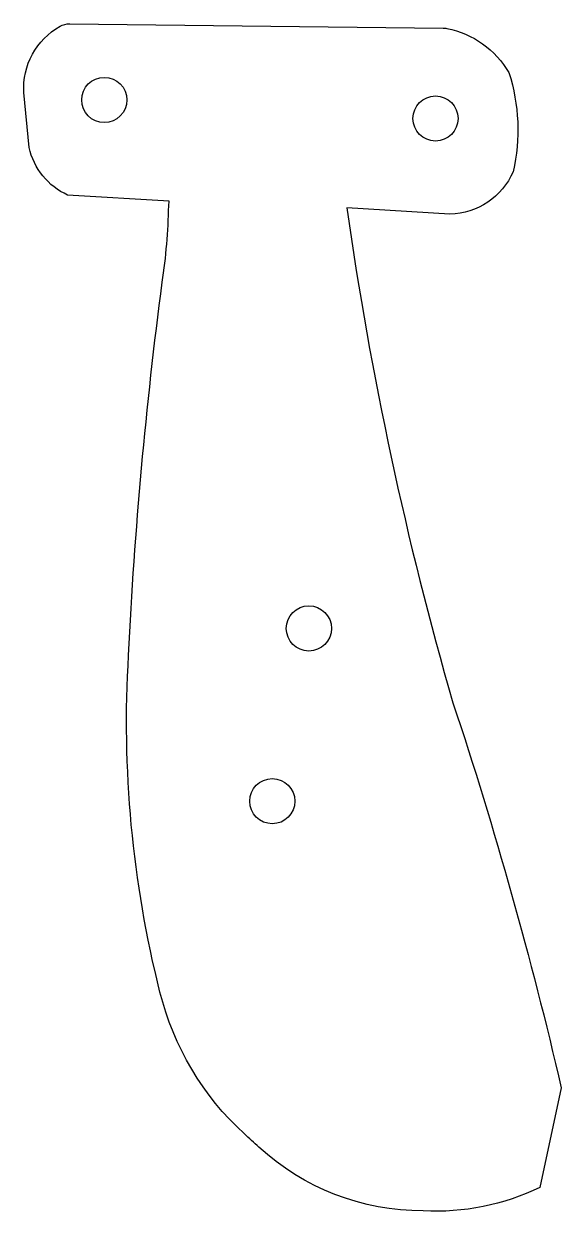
# Model space of a CAD drawing. Header units: millimetres. Extents: x 0 to 46, y 0 to 102.
import ezdxf

# ---------------------------------------------------------------- set-up
doc = ezdxf.new("R2010")
doc.units = ezdxf.units.MM
doc.layers.add('MUROS', color=7, linetype='Continuous', lineweight=30)

msp = doc.modelspace()

# ---------------------------------------------------------------- linework, layer by layer
at = {"layer": 'MUROS'}
msp.add_lwpolyline([(11.76, 18.91, -0.076932), (9.05, 48, -0.02089), (11.96, 80.18, 0.030322), (12.52, 86.77), (12.55, 87.18), (3.79, 87.7, -0.234275), (0.46, 91.8), (0.01, 96.54, -0.286542), (3.13, 102.27, -0.130694), (3.97, 102.49), (36.2, 102.12, -0.047437), (36.52, 102.09, -0.212537), (41.88, 98.27, -0.132601), (42.25, 89.72, -0.288202), (36.79, 86.04), (27.89, 86.61, 0.035308), (37.05, 43.88, -0.023526), (46.39, 10.64), (44.55, 2.06, -0.12663), (34.48, 0.03, -0.188723), (20.29, 5.54, 0.000028), (19.04, 6.68, -0.147458)], format="xyb", close=True, dxfattribs=at)
for centre in [(6.95, 95.91), (35.54, 94.31), (24.61, 50.3), (21.45, 35.39)]:
    msp.add_circle(centre, 1.95, dxfattribs=at)
msp.add_arc((6.26, 93.11), 5.95, 192.4660491844557, 192.4660497911348, dxfattribs=at)

doc.saveas('drawing.dxf')
